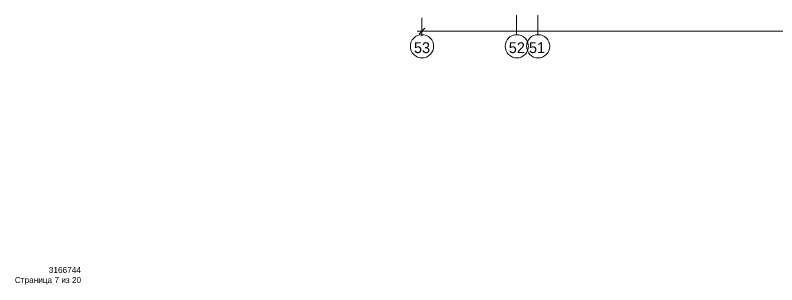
# Model space of a CAD drawing. Header units: millimetres. Extents: x 2294 to 908349, y -83289 to 219220.
# Drawn here: x 308980 to 329305, y -17144 to -9943 of the extents above; entities that cross this region are included whole.
import ezdxf

# ---------------------------------------------------------------- set-up
doc = ezdxf.new("R2010")
doc.units = ezdxf.units.MM
doc.layers.add('PDF _Геометрия', color=7, linetype='Continuous')
doc.layers.add('PDF _Текст', color=7, linetype='Continuous')
doc.styles.add('PDF ArialMT', font='arial.ttf')

msp = doc.modelspace()

# ---------------------------------------------------------------- linework, layer by layer
at = {"layer": 'PDF _Геометрия', "lineweight": 9}
for points in [[(322362.6619159861, -10467.64808754681), (322362.6619159861, -9943.05919267761)], [(322930.9665519914, -10467.64808754681), (322930.9665519914, -9943.05919267761)], [(319835.8920722345, -10467.64808754681), (319835.8920722345, -10013.00437868538)], [(319835.8920722345, -10262.18410373165), (319835.8920722345, -10371.47345685645), (319835.8920722345, -10498.24910643662)], [(319709.1164227484, -10371.47345685645), (372653.2506370454, -10371.47345685645), (399416.0274234137, -10371.47345685645)]]:
    msp.add_lwpolyline(points, dxfattribs=at)
at = {"layer": 'PDF _Геометрия', "lineweight": 18}
msp.add_lwpolyline([(319910.2088324504, -10292.78512262146), (319835.8920722345, -10371.47345685645), (319757.2037379986, -10450.16179109144)], dxfattribs=at)
for points in [[(319835.8920722345, -10463.27651343273, 0.4225352112612406), (319525.5103095027, -10773.65827630705, 0.4172634351384606), (319835.8920724227, -11084.04003908637, 0.411971830988338), (320146.2738351563, -10773.65827625955, 0.4172634351384605)], [(322367.0334900043, -10463.27651343273, 0.4225352112612406), (322056.6517272724, -10773.65827630705, 0.4172634351384606), (322367.0334900992, -11084.04003908637, 0.411971830988338), (322677.4152528311, -10773.65827625955, 0.4172634351384605)], [(322935.3381261046, -10463.27651343273, 0.4225352112612406), (322624.9563633727, -10773.65827630705, 0.4172634351384606), (322935.3381261046, -11084.04003908637, 0.411971830988338), (323245.7198888364, -10773.65827625955, 0.4172634351384605)]]:
    msp.add_lwpolyline(points, format="xyb", close=True, dxfattribs=at)

# ---------------------------------------------------------------- texts
at = {"layer": 'PDF _Текст', "char_height": 289.4502280538725, "attachment_point": 4, "style": ''}
for s, insert in [('53', (319621.4197942282, -10812.76036560594)), ('52 51', (322152.5047919119, -10812.76036560594))]:
    msp.add_mtext(s, dxfattribs=dict(at, insert=insert))
at = {"layer": 'PDF _Текст', "color": 154, "true_color": 0x0052a2, "char_height": 157.3730664761157, "attachment_point": 4, "style": 'PDF ArialMT'}
for s, insert in [('3166744', (309876.6112766587, -16750.01328124804)), ('Страница 7 из 20', (308968.8046744061, -17041.44488586066))]:
    msp.add_mtext(s, dxfattribs=dict(at, insert=insert))

doc.saveas('drawing.dxf')
